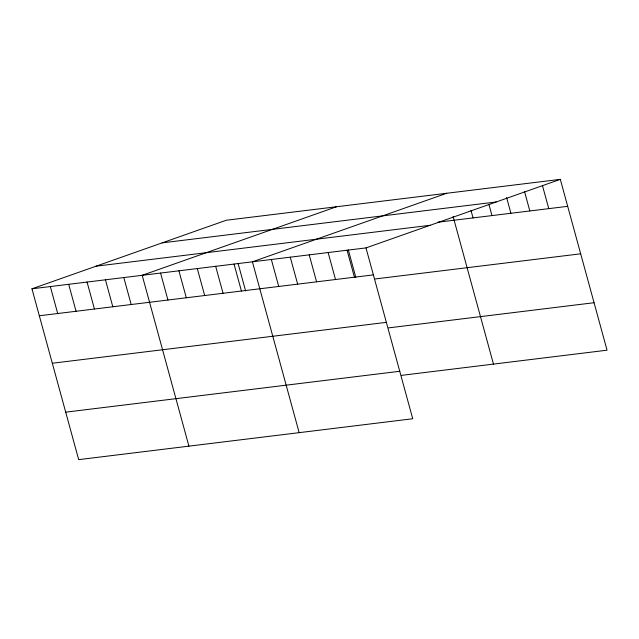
<?xml version="1.0" encoding="UTF-8"?>
<svg xmlns="http://www.w3.org/2000/svg" width="639" height="639" viewBox="0 0 639 639"><rect width="100%" height="100%" fill="white"/><g stroke="black" fill="none" stroke-linecap="round" stroke-linejoin="round"><path stroke-width="0.96" d="M31.95 288.804L365.995 247.908L412.73 418.753L78.685 459.641L31.95 288.804L226.27 220.247L560.315 179.359L607.05 350.196L401.611 375.349M336.505 206.756L142.185 275.305L188.92 446.15M446.741 193.258L252.421 261.814L299.156 432.651M365.995 247.908L560.315 179.359M162.146 242.868L496.184 201.98M437.675 222.244L567.688 206.325M96.074 266.183L430.119 225.287M39.33 315.77L373.368 274.882M375.245 278.947L580.683 253.803M52.318 363.248L386.355 322.36M388.624 327.871L594.062 302.718M65.697 412.163L399.742 371.275M542.399 185.398L548.765 208.641M524.491 191.428L529.835 210.958M506.583 197.467L510.904 213.274M488.923 204.432L491.974 215.591M471.007 210.471L473.044 217.915M453.099 216.509L493.476 364.102M348.303 249.865L355.835 277.398M347.065 250.232L354.437 277.198M328.134 252.549L335.515 279.515M309.204 254.865L316.585 281.831M290.274 257.182L297.654 284.147M271.343 259.498L278.724 286.464M238.067 263.356L245.6 290.897M234.042 264.067L241.422 291.033M215.67 266.311L223.051 293.277M197.299 268.564L204.68 295.53M178.928 270.808L186.308 297.782M160.557 273.061L167.937 300.026M123.814 277.558L131.187 304.523M105.443 279.81L112.815 306.776M87.064 282.055L94.444 309.02M68.692 284.307L76.073 311.273M50.321 286.552L57.702 313.517"/></g></svg>
